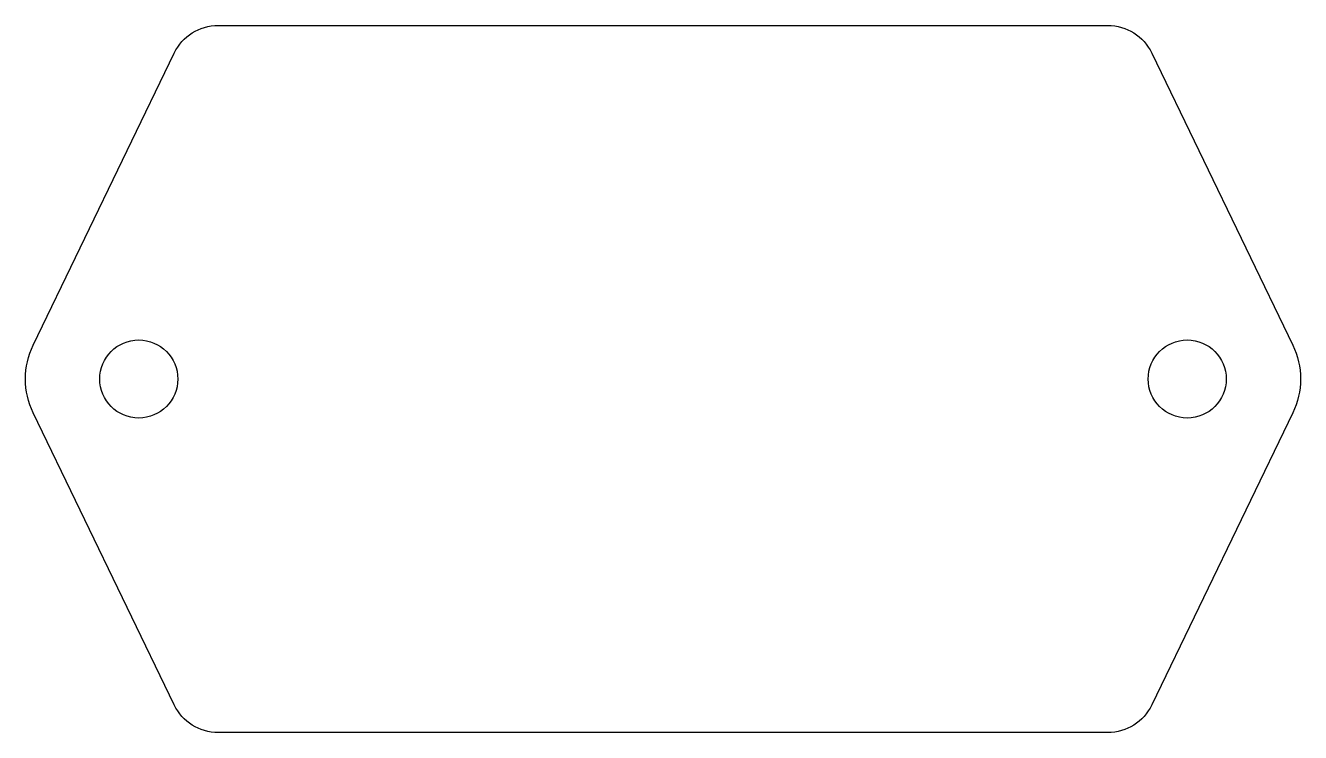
# Model space of a CAD drawing. Header units: millimetres. Extents: x -26.1 to 26.1, y -14.5 to 14.5.
import ezdxf

# ---------------------------------------------------------------- set-up
doc = ezdxf.new("R2010")
doc.units = ezdxf.units.MM
doc.layers.get('0').update_dxf_attribs({"linetype": 'CONTINUOUS'})

msp = doc.modelspace()

# ---------------------------------------------------------------- linework, layer by layer
msp.add_lwpolyline([(25.828, -1.391), (20.046, -13.369, -0.287835), (18.245, -14.5), (-18.245, -14.5, -0.287835), (-20.046, -13.369), (-25.828, -1.391, -0.228749), (-25.828, 1.391), (-20.046, 13.369, -0.287835), (-18.245, 14.5), (18.245, 14.5, -0.287835), (20.046, 13.369), (25.828, 1.391, -0.228749)], format="xyb", close=True)
for centre in [(-21.5, 0), (21.5, 0)]:
    msp.add_circle(centre, 1.6)

doc.saveas('drawing.dxf')
